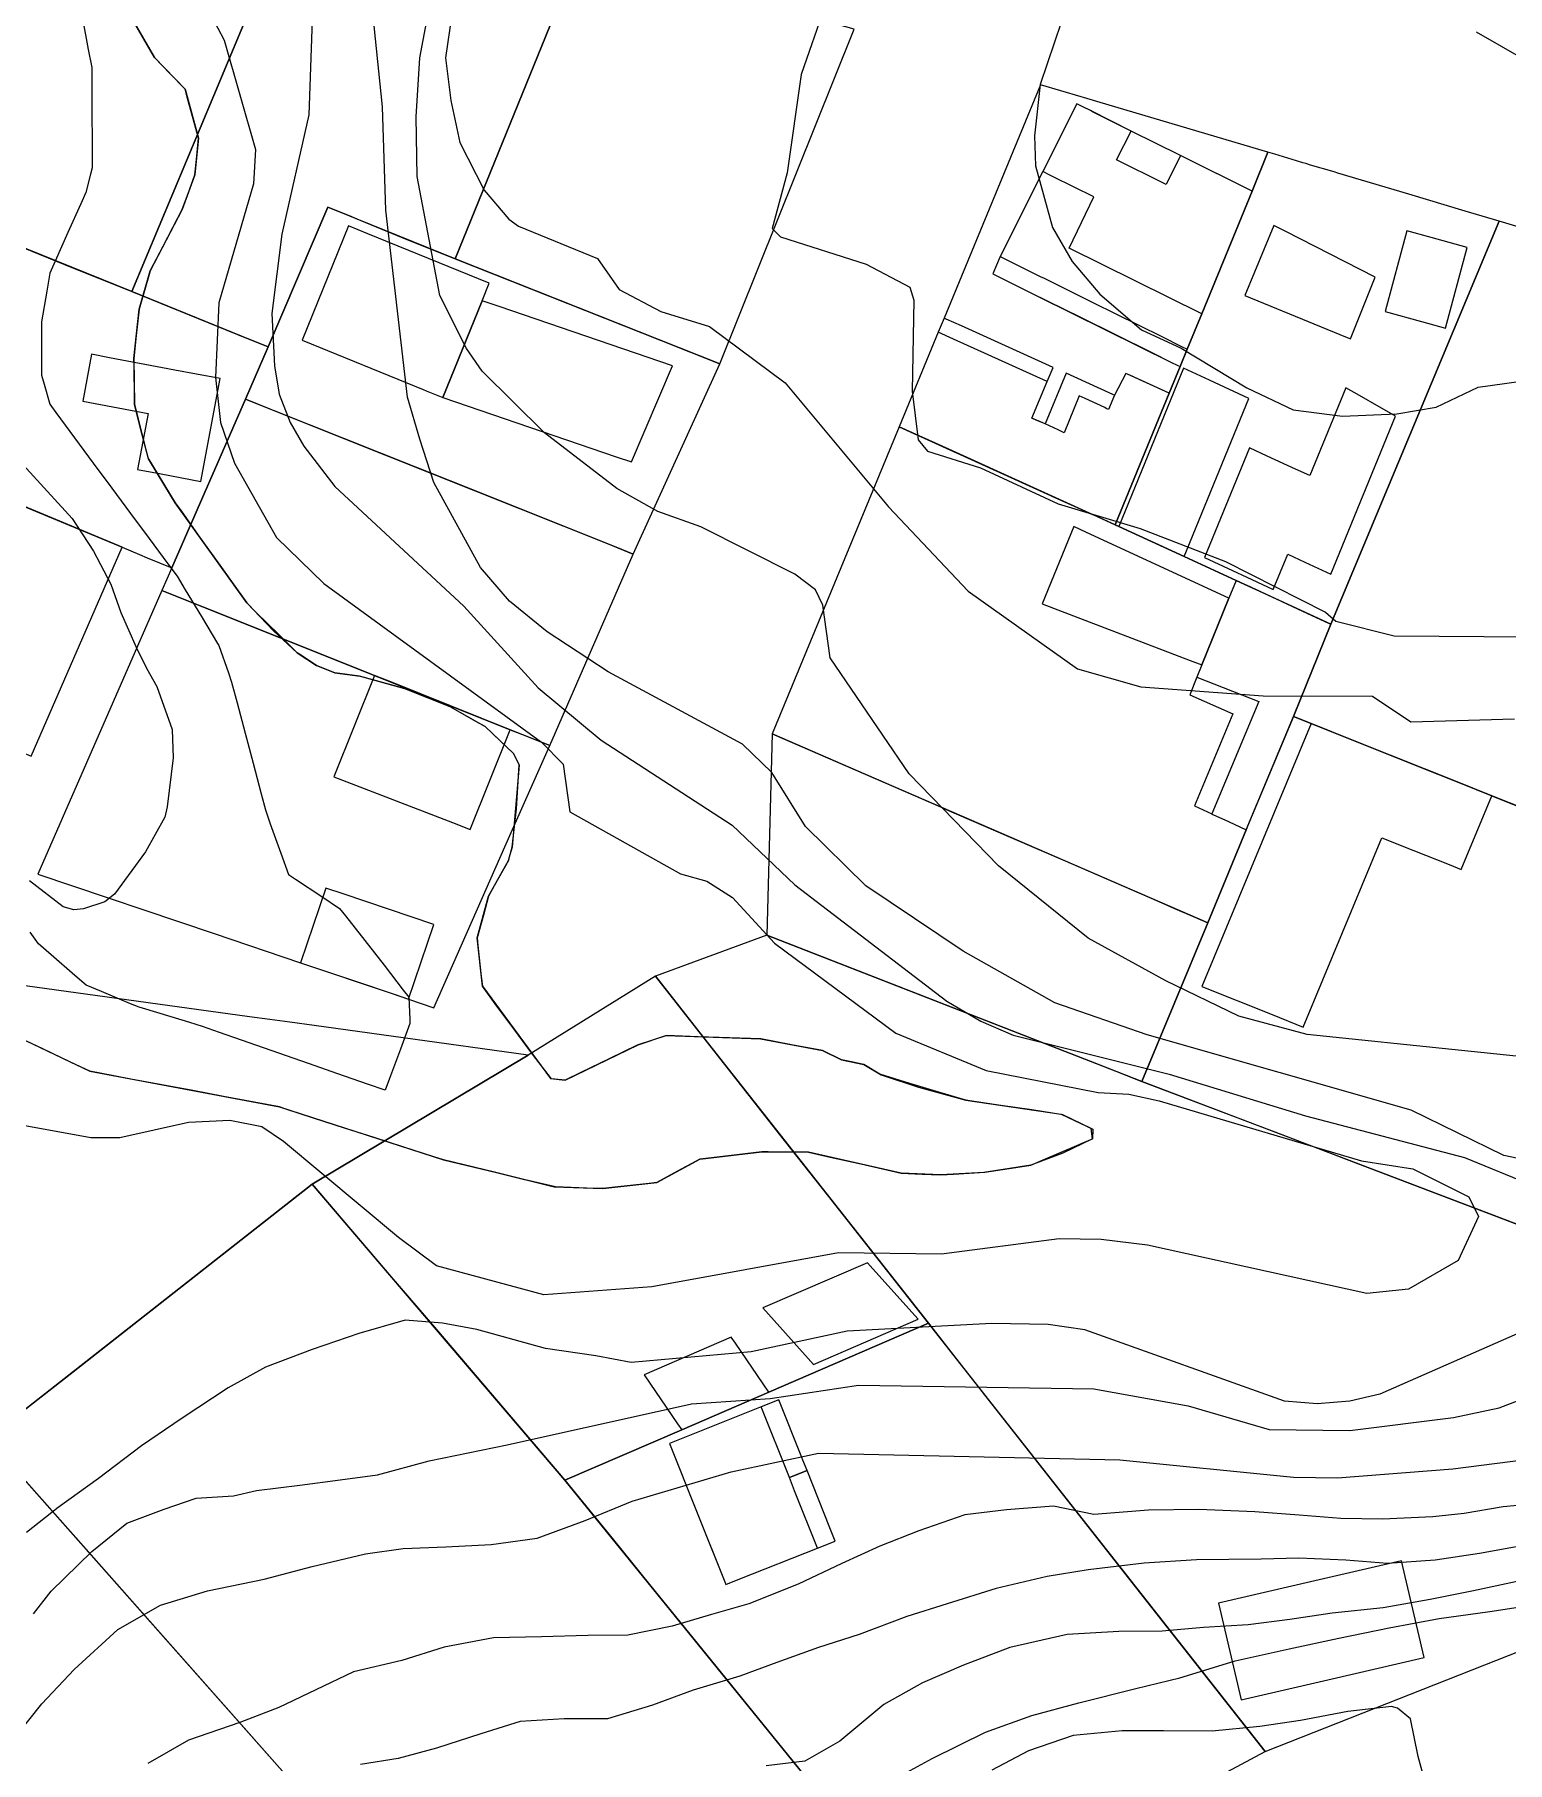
# Model space of a CAD drawing. Header units: metres. Extents: x 78 to 178, y -74 to 157.
# Drawn here: x 148.684 to 149.722, y 68.006 to 69.223 of the extents above; entities that cross this region are included whole.
import ezdxf

# ---------------------------------------------------------------- set-up
doc = ezdxf.new("R2010")
doc.units = ezdxf.units.M
doc.layers.add('01_Fina', color=252, linetype='Continuous', lineweight=15)
doc.layers.add('Traza Urbana', color=7, linetype='Continuous')

msp = doc.modelspace()

# ---------------------------------------------------------------- linework, layer by layer
at = {"layer": '01_Fina', "color": 252, "linetype": 'Continuous', "lineweight": 9, "true_color": 0x939598}
for p, q in [((148.94497, 68.76229), (148.97694, 68.74971)), ((148.95567, 68.75814), (148.94497, 68.76229)), ((148.97614, 68.74998), (148.95567, 68.75814)), ((148.99541, 68.73914), (148.97614, 68.74998)), ((148.97694, 68.74971), (149.00196, 68.73539)), ((149.00196, 68.73539), (148.99541, 68.73914)), ((149.00196, 68.73539), (149.0219, 68.7164)), ((149.0124, 68.72536), (149.00196, 68.73539)), ((149.0219, 68.7164), (149.0124, 68.72536)), ((149.0219, 68.7164), (149.02591, 68.70837)), ((149.02591, 68.7085), (149.0219, 68.7164)), ((149.02591, 68.70837), (149.0239, 68.68629)), ((149.02404, 68.67746), (149.02591, 68.7085)), ((149.0239, 68.68629), (149.02203, 68.66435)), ((149.02083, 68.65057), (149.02404, 68.67746)), ((149.02203, 68.66435), (149.02083, 68.65057)), ((149.01829, 68.64107), (149.02083, 68.65057)), ((149.01869, 68.64268), (149.01829, 68.64107)), ((149.02083, 68.65057), (149.01869, 68.64268)), ((149.00424, 68.61605), (149.01829, 68.64107)), ((149.01829, 68.64107), (149.00825, 68.62328)), ((149.00825, 68.62328), (149.00424, 68.61605)), ((148.65772, 68.52387), (148.72341, 68.49257)), ((148.69023, 68.50835), (148.6703, 68.51785)), ((148.71017, 68.49885), (148.69023, 68.50835)), ((149.05829, 68.48628), (149.1098, 68.5113)), ((149.10913, 68.51089), (149.08919, 68.50126)), ((149.13, 68.51772), (149.10913, 68.51089)), ((149.1098, 68.5113), (149.1292, 68.51772)), ((149.1292, 68.51772), (149.19596, 68.51531)), ((149.15208, 68.51692), (149.13, 68.51772)), ((149.17415, 68.51611), (149.15208, 68.51692)), ((149.19623, 68.51531), (149.17415, 68.51611)), ((149.19596, 68.51531), (149.23971, 68.50715)), ((149.2179, 68.51116), (149.19623, 68.51531)), ((149.23957, 68.50715), (149.2179, 68.51116)), ((148.72341, 68.49257), (148.71017, 68.49885)), ((149.08919, 68.50126), (149.06939, 68.49163)), ((149.25295, 68.50073), (149.23957, 68.50715)), ((149.23971, 68.50715), (149.25295, 68.50073)), ((149.25295, 68.50073), (149.26887, 68.49725)), ((149.26004, 68.49912), (149.25295, 68.50073)), ((149.26887, 68.49725), (149.26004, 68.49912)), ((149.26887, 68.49725), (149.28092, 68.49016)), ((149.28011, 68.49056), (149.26887, 68.49725)), ((148.73064, 68.49123), (148.72341, 68.49257)), ((148.72341, 68.49257), (148.85693, 68.46741)), ((148.75231, 68.48708), (148.73064, 68.49123)), ((148.77412, 68.48307), (148.75231, 68.48708)), ((149.06939, 68.49163), (149.05829, 68.48628)), ((149.30112, 68.484), (149.28011, 68.49056)), ((149.28092, 68.49016), (149.30727, 68.48146)), ((149.32226, 68.47771), (149.30112, 68.484)), ((148.79579, 68.47892), (148.77412, 68.48307)), ((148.81747, 68.4749), (148.79579, 68.47892)), ((148.83914, 68.47076), (148.81747, 68.4749)), ((149.30727, 68.48146), (149.34059, 68.4721)), ((149.34059, 68.4721), (149.32226, 68.47771)), ((149.34059, 68.4721), (149.40775, 68.46246)), ((149.34353, 68.47169), (149.34059, 68.4721)), ((149.36534, 68.46848), (149.34353, 68.47169)), ((148.85693, 68.46741), (148.83914, 68.47076)), ((148.86068, 68.46621), (148.85693, 68.46741)), ((148.85693, 68.46741), (148.97253, 68.43009)), ((148.88169, 68.45939), (148.86068, 68.46621)), ((149.38728, 68.46541), (149.36534, 68.46848)), ((149.40895, 68.46193), (149.38728, 68.46541)), ((149.40775, 68.46246), (149.43009, 68.45176)), ((149.42889, 68.45229), (149.40895, 68.46193)), ((148.90269, 68.45256), (148.88169, 68.45939)), ((148.9237, 68.44587), (148.90269, 68.45256)), ((149.42996, 68.44494), (149.42889, 68.45229)), ((149.43009, 68.45176), (149.42996, 68.44494)), ((148.9447, 68.43905), (148.9237, 68.44587)), ((148.96571, 68.43223), (148.9447, 68.43905)), ((149.15315, 68.43062), (149.1969, 68.4357)), ((149.1969, 68.4357), (149.17923, 68.4337)), ((149.20131, 68.4357), (149.1969, 68.4357)), ((149.1969, 68.4357), (149.22981, 68.43557)), ((149.22339, 68.43557), (149.20131, 68.4357)), ((149.22981, 68.43557), (149.22339, 68.43557)), ((149.2951, 68.42085), (149.22981, 68.43557)), ((149.22981, 68.43557), (149.24506, 68.43209)), ((149.39691, 68.43089), (149.41725, 68.43958)), ((149.42996, 68.44494), (149.40909, 68.43477)), ((149.41725, 68.43958), (149.4242, 68.44253)), ((149.4242, 68.44253), (149.42996, 68.44494)), ((148.97253, 68.43009), (148.96571, 68.43223)), ((148.98711, 68.42661), (148.97253, 68.43009)), ((148.97253, 68.43009), (149.00999, 68.42126)), ((149.00852, 68.42139), (148.98711, 68.42661)), ((149.12278, 68.41416), (149.15315, 68.43062)), ((149.15315, 68.43062), (149.13749, 68.42219)), ((149.15743, 68.43116), (149.15315, 68.43062)), ((149.17923, 68.4337), (149.15743, 68.43116)), ((149.24506, 68.43209), (149.2666, 68.42728)), ((149.2666, 68.42728), (149.28814, 68.42246)), ((149.38648, 68.42647), (149.3533, 68.42126)), ((149.3541, 68.42139), (149.37591, 68.42487)), ((149.37591, 68.42487), (149.38648, 68.42647)), ((149.40909, 68.43477), (149.38648, 68.42647)), ((149.38648, 68.42647), (149.39691, 68.43089)), ((149.03006, 68.41617), (149.00852, 68.42139)), ((149.00999, 68.42126), (149.05053, 68.41122)), ((149.05147, 68.41122), (149.03006, 68.41617)), ((149.05053, 68.41122), (149.08478, 68.40988)), ((149.07354, 68.41028), (149.05147, 68.41122)), ((149.08478, 68.40988), (149.12278, 68.41416)), ((149.09548, 68.41109), (149.08478, 68.40988)), ((149.11742, 68.4135), (149.09548, 68.41109)), ((149.12278, 68.41416), (149.11742, 68.4135)), ((149.13749, 68.42219), (149.12278, 68.41416)), ((149.28814, 68.42246), (149.2951, 68.42085)), ((149.32306, 68.41965), (149.2951, 68.42085)), ((149.2951, 68.42085), (149.30995, 68.42018)), ((149.30995, 68.42018), (149.32306, 68.41965)), ((149.3533, 68.42126), (149.32306, 68.41965)), ((149.32306, 68.41965), (149.33202, 68.42018)), ((149.33202, 68.42018), (149.3541, 68.42139)), ((149.08478, 68.40988), (149.07354, 68.41028))]:
    msp.add_line(p, q, dxfattribs=at)
for points in [[(149.79868, 68.49604), (149.58127, 68.51852), (149.53311, 68.53136), (149.4816, 68.55625), (149.42688, 68.58635), (149.36373, 68.63733), (149.30072, 68.70208), (149.24493, 68.78396), (149.23998, 68.82102), (149.23476, 68.83186), (149.22004, 68.84283), (149.15381, 68.87628), (149.12358, 68.88698), (149.09468, 68.9033), (149.04384, 68.9425), (148.99982, 68.98598), (148.98872, 69.0019), (148.96999, 69.0391), (148.95393, 69.12312), (148.95326, 69.16499), (148.95594, 69.20674), (148.97159, 69.29036)], [(148.78669, 69.27845), (148.818, 69.21905), (148.84008, 69.14198), (148.83861, 69.11777), (148.81412, 69.03401), (148.81198, 68.98143), (148.81546, 68.94973), (148.82523, 68.92096), (148.85479, 68.86878), (148.88824, 68.83627), (149.04156, 68.72442), (149.05695, 68.7089), (149.0615, 68.67546), (149.1395, 68.63171), (149.1581, 68.62662), (149.17616, 68.61498), (149.20573, 68.58274), (149.29122, 68.51932), (149.35503, 68.4931), (149.43384, 68.47758), (149.45551, 68.47638), (149.47692, 68.47183), (149.6194, 68.42942), (149.65566, 68.4238), (149.69513, 68.40413), (149.70195, 68.39022), (149.68764, 68.35931), (149.65272, 68.33911), (149.62315, 68.33603), (149.46862, 68.37015), (149.43611, 68.37403), (149.40641, 68.37456), (149.32346, 68.36359), (149.25095, 68.36466), (149.1193, 68.34071), (149.0433, 68.33496), (148.96771, 68.35556), (148.94082, 68.37537), (148.85988, 68.44306), (148.84449, 68.45336), (148.82188, 68.45791), (148.79285, 68.45658), (148.74455, 68.4456), (148.72395, 68.4456), (148.61411, 68.46567)], [(148.75459, 69.23162), (148.76569, 69.21249), (148.7689, 69.20687), (148.77974, 69.19563), (148.79044, 69.18453), (148.79994, 69.15001), (148.7974, 69.12419), (148.78843, 69.0997), (148.76582, 69.05662), (148.77492, 69.07388), (148.78509, 69.09342), (148.78843, 69.0997), (148.79352, 69.11375), (148.7974, 69.12419), (148.79847, 69.13503), (148.79994, 69.15001), (148.79807, 69.15683), (148.79218, 69.17811), (148.79044, 69.18453), (148.7689, 69.20687), (148.73599, 69.26386)], [(148.88088, 69.26052), (148.87754, 69.1666), (148.85867, 69.08231), (148.85158, 69.02639), (148.85346, 68.9896), (148.85667, 68.96966), (148.86443, 68.94973), (148.87406, 68.933), (148.896, 68.90464), (148.98684, 68.82035), (149.03916, 68.76282), (149.08357, 68.7259), (149.17589, 68.66596), (149.22017, 68.62395), (149.32734, 68.54207), (149.35116, 68.52789), (149.37403, 68.51812), (149.48387, 68.49056), (149.58007, 68.46112), (149.69219, 68.43182), (149.74035, 68.41216)], [(149.7647, 68.42393), (149.71988, 68.43316), (149.65459, 68.46527), (149.46836, 68.51825), (149.40333, 68.54073), (149.33871, 68.57725), (149.27021, 68.62314), (149.22767, 68.66515), (149.20385, 68.70315), (149.18325, 68.72309), (149.08853, 68.77393), (149.04558, 68.80229), (149.01895, 68.82383), (148.99862, 68.84764), (148.96584, 68.90745), (148.95581, 68.93795), (148.94724, 68.96752), (148.93199, 69.0993), (148.92945, 69.17208), (148.92048, 69.26146)], [(149.41778, 69.26092), (149.39303, 69.18787), (149.38902, 69.15175), (149.38982, 69.13061), (149.40173, 69.08699), (149.41551, 69.06305), (149.43504, 69.04003), (149.46434, 69.01502), (149.4923, 69.00217), (149.53859, 68.97421), (149.57137, 68.95869), (149.60616, 68.95427), (149.64442, 68.95575), (149.67212, 68.96056), (149.70182, 68.97461), (149.73032, 68.97862)], [(149.24118, 69.24286), (149.22459, 69.19496), (149.21482, 69.12566), (149.20425, 69.08646), (149.21001, 69.08044), (149.27048, 69.06117), (149.30125, 69.04498), (149.30406, 69.03589), (149.30286, 68.97167), (149.30714, 68.93742), (149.31356, 68.92952), (149.35102, 68.91775), (149.40574, 68.89233), (149.46354, 68.87494), (149.52361, 68.85166), (149.59412, 68.81607), (149.60148, 68.80965), (149.64255, 68.79935), (149.73754, 68.79868)], [(148.71819, 69.2343), (148.72221, 69.21249), (148.72462, 69.19978), (148.72462, 69.19068), (148.72475, 69.16861), (148.72488, 69.14653), (148.72488, 69.12914), (148.72381, 69.12459), (148.7206, 69.11175), (148.71699, 69.10372), (148.70789, 69.08352), (148.69879, 69.06345), (148.69505, 69.05502), (148.69291, 69.04231), (148.6893, 69.02063), (148.68916, 68.99856), (148.68916, 68.98317), (148.69103, 68.97675), (148.69505, 68.96257), (148.69946, 68.95668), (148.71258, 68.93889), (148.72569, 68.92109), (148.7388, 68.90343), (148.75191, 68.88564), (148.76515, 68.86798), (148.77827, 68.85019), (148.78482, 68.84136), (148.79057, 68.83186), (148.80195, 68.81299), (148.81332, 68.79399), (148.81412, 68.79266), (148.82095, 68.77339), (148.82322, 68.76683), (148.8271, 68.75212), (148.83272, 68.73085), (148.83834, 68.70957), (148.84409, 68.68817), (148.84703, 68.67679), (148.85051, 68.66703), (148.85787, 68.64629), (148.86322, 68.63131), (148.86831, 68.62796), (148.88677, 68.61565), (148.89935, 68.60736), (148.90349, 68.60201), (148.91701, 68.58461), (148.93065, 68.56722), (148.94417, 68.54983), (148.94818, 68.54474), (148.94871, 68.52909), (148.94885, 68.52615), (148.94216, 68.50822), (148.93453, 68.48748), (148.93146, 68.47919), (148.91901, 68.4836), (148.89814, 68.49083), (148.8774, 68.49805), (148.8564, 68.50541), (148.83566, 68.51263), (148.81479, 68.51986), (148.80262, 68.52414), (148.79379, 68.52682), (148.77278, 68.53324), (148.75806, 68.53765), (148.75191, 68.54019), (148.73144, 68.54876), (148.72074, 68.55331), (148.71284, 68.56013), (148.69612, 68.57458), (148.68715, 68.58234), (148.68127, 68.59063)], [(148.97842, 69.23711), (148.97387, 69.20674), (148.97775, 69.1765), (148.98417, 69.14693), (149.00116, 69.11335), (149.01855, 69.09302), (149.02551, 69.08793), (149.08103, 69.06532), (149.09642, 69.04351), (149.12572, 69.02799), (149.15997, 69.01729), (149.21322, 68.97755), (149.28627, 68.89032), (149.34232, 68.83079), (149.41925, 68.7762), (149.46394, 68.76349), (149.55023, 68.75707), (149.62716, 68.75693), (149.65432, 68.73874), (149.72724, 68.74101)], [(149.7358, 69.20446), (149.70048, 69.22466)], [(149.72925, 68.30767), (149.63252, 68.26499), (149.61138, 68.26004), (149.58823, 68.25817), (149.56535, 68.26004), (149.42447, 68.31048), (149.39878, 68.31409), (149.35905, 68.31489), (149.25697, 68.30941), (149.1894, 68.29482), (149.10471, 68.28747), (149.07996, 68.29215), (149.04437, 68.29723), (148.99608, 68.31061), (148.97186, 68.31503), (148.9455, 68.3173), (148.91286, 68.3078), (148.88008, 68.29656), (148.84717, 68.28399), (148.82068, 68.2694), (148.78843, 68.24826), (148.75967, 68.22873), (148.7293, 68.20559), (148.70107, 68.18512), (148.67873, 68.16759)], [(148.68368, 68.11019), (148.69612, 68.12625), (148.72475, 68.15421), (148.74937, 68.17414), (148.77572, 68.18391), (148.7982, 68.19167), (148.82456, 68.19341), (148.84075, 68.19729), (148.87125, 68.2009), (148.89961, 68.20465), (148.92597, 68.20826), (148.96249, 68.21803), (149.01735, 68.2294), (149.14726, 68.25817), (149.20278, 68.26191), (149.26513, 68.27141), (149.43076, 68.26887), (149.49739, 68.25683), (149.55438, 68.24024), (149.61138, 68.23943), (149.68429, 68.24867), (149.7164, 68.25549), (149.74155, 68.26512)], [(148.6711, 68.02376), (148.68956, 68.04678), (148.71231, 68.07113), (148.74308, 68.09922), (148.77318, 68.11635), (148.80623, 68.12638), (148.84623, 68.13468), (148.87995, 68.14351), (148.91754, 68.15247), (148.94417, 68.15622), (148.97427, 68.15755), (149.00624, 68.15903), (149.03862, 68.16358), (149.07234, 68.17615), (149.10552, 68.18966), (149.17535, 68.2104), (149.23676, 68.22351), (149.44909, 68.2187), (149.57151, 68.20652), (149.60255, 68.20599), (149.68376, 68.21241), (149.74436, 68.22017)], [(149.75453, 68.189), (149.71935, 68.18565), (149.69178, 68.18097), (149.66971, 68.17856), (149.63425, 68.17709), (149.60495, 68.17736), (149.57552, 68.17976), (149.54421, 68.18217), (149.50475, 68.18378), (149.46929, 68.18324), (149.43089, 68.18017), (149.40253, 68.18619), (149.36922, 68.18351), (149.33992, 68.18003), (149.30754, 68.16879), (149.28011, 68.15796), (149.25335, 68.14565), (149.22245, 68.1312), (149.18766, 68.11742), (149.16131, 68.10979), (149.13361, 68.10163), (149.10244, 68.09534), (149.07421, 68.09507), (149.04156, 68.09414), (149.00772, 68.09334), (148.97306, 68.08678), (148.9431, 68.07741), (148.90911, 68.06952), (148.88262, 68.05668), (148.85653, 68.04423), (148.82911, 68.0338), (148.79285, 68.02136), (148.76408, 68.0049)], [(149.74035, 68.15956), (149.70276, 68.15287), (149.67131, 68.14819), (149.63787, 68.14565), (149.60857, 68.14806), (149.57525, 68.14953), (149.5489, 68.14872), (149.50327, 68.14832), (149.46635, 68.14605), (149.42688, 68.14123), (149.39798, 68.13655), (149.36213, 68.12812), (149.32747, 68.11742), (149.29911, 68.10832), (149.2654, 68.09574), (149.23676, 68.08665), (149.20746, 68.07594), (149.18138, 68.06644), (149.1486, 68.05641), (149.11983, 68.04597), (149.08812, 68.03621), (149.05762, 68.03634), (149.02658, 68.03447), (148.99889, 68.02564), (148.96771, 68.0156), (148.94069, 68.00838), (148.91406, 68.00423)], [(149.7346, 68.13414), (149.69834, 68.12638), (149.66784, 68.12036), (149.63479, 68.11447), (149.59893, 68.11086), (149.5691, 68.10618), (149.53953, 68.10243), (149.50822, 68.10056), (149.47892, 68.09815), (149.44855, 68.09788), (149.41203, 68.09574), (149.37176, 68.08651), (149.33898, 68.0742), (149.31022, 68.06163), (149.28279, 68.04638), (149.25175, 68.02055), (149.22713, 68.00651), (149.19984, 68.00316)], [(149.28841, 67.99273), (149.3169, 68.00825), (149.3545, 68.02684), (149.38728, 68.03875), (149.42032, 68.04745), (149.46046, 68.05775), (149.4915, 68.06524), (149.53043, 68.07715), (149.56856, 68.08558), (149.60348, 68.09307), (149.63907, 68.10043), (149.67426, 68.10698), (149.70985, 68.11193), (149.73915, 68.11635)], [(149.67198, 67.96409), (149.65941, 68.00972), (149.65406, 68.03621), (149.64496, 68.0437), (149.64054, 68.04504), (149.60977, 68.04156), (149.57646, 68.035), (149.54783, 68.03099), (149.51425, 68.02764), (149.47999, 68.02778), (149.45083, 68.02778), (149.41631, 68.02443), (149.38474, 68.01373), (149.35891, 68.00008)]]:
    msp.add_lwpolyline(points, dxfattribs=at)
for points in [[(148.75485, 68.96257), (148.75472, 68.96698), (148.75445, 68.98906), (148.75432, 68.99481), (148.75806, 69.0296), (148.76582, 69.05662), (148.76515, 69.05408), (148.759, 69.03281), (148.75806, 69.0296), (148.75606, 69.011), (148.75432, 68.99481), (148.75485, 68.96257), (148.76422, 68.92484), (148.78348, 68.89313), (148.77613, 68.90517), (148.76462, 68.92404), (148.75913, 68.94544)], [(148.93467, 68.7651), (148.91339, 68.77098), (148.896, 68.77339), (148.89185, 68.775), (148.88302, 68.77847), (148.87245, 68.78543), (148.86951, 68.78744), (148.8564, 68.80042), (148.84061, 68.81594), (148.83392, 68.82263), (148.78348, 68.89313), (148.78803, 68.88671), (148.80088, 68.86878), (148.81372, 68.85086), (148.82656, 68.83279), (148.83392, 68.82263), (148.85279, 68.80296), (148.86951, 68.78744), (148.88302, 68.77847), (148.896, 68.77339), (148.91393, 68.77085), (148.94497, 68.76229)], [(149.00063, 68.60267), (148.99621, 68.58649), (149.00424, 68.61605)], [(148.99915, 68.55933), (148.99996, 68.5525), (148.99621, 68.58649), (148.99675, 68.58127)], [(149.04866, 68.48735), (149.03528, 68.50474), (149.02217, 68.52253), (149.00905, 68.54019), (148.99996, 68.5525), (149.04799, 68.48748), (149.05829, 68.48628)]]:
    msp.add_lwpolyline(points, close=True, dxfattribs=at)
at = {"layer": '01_Fina', "color": 252, "lineweight": 9, "true_color": 0x939598}
msp.add_lwpolyline([(148.67123, 68.92551), (148.71084, 68.88216), (148.72595, 68.85902), (148.73813, 68.83574), (148.74522, 68.8158), (148.75606, 68.79132), (148.76328, 68.7766), (148.77064, 68.76362), (148.78134, 68.73339), (148.78201, 68.71345), (148.77786, 68.67893), (148.77626, 68.67158), (148.76248, 68.64723), (148.7408, 68.61739), (148.73385, 68.61204), (148.71873, 68.60709), (148.71204, 68.60642), (148.70455, 68.60843), (148.68087, 68.62676)], dxfattribs=at)
at = {"layer": 'Traza Urbana', "color": 7, "linetype": 'Continuous', "invisible_edges": 5}
for points in [[(148.7202, 69.37611), (148.7202, 69.37611), (148.601, 69.10331), (148.76311, 69.36479)], [(148.76311, 69.36479), (148.601, 69.10331), (148.70547, 69.0611), (148.8754, 69.33517)], [(148.8754, 69.33517), (148.70547, 69.0611), (148.75298, 69.0419)], [(148.8754, 69.33517), (148.8754, 69.33517), (148.75298, 69.0419), (148.92603, 69.321)], [(148.92603, 69.321), (148.75298, 69.0419), (148.83372, 69.00918), (149.01212, 69.29692)], [(149.01212, 69.29692), (148.89092, 69.10144), (148.90623, 69.09521), (149.02846, 69.29235)], [(149.02846, 69.29235), (148.90623, 69.09521), (148.94384, 69.07991), (149.06859, 69.28112)], [(149.06859, 69.28112), (148.94384, 69.07991), (148.98069, 69.06491)], [(149.06859, 69.28112), (149.06859, 69.28112), (148.98069, 69.06491), (149.10791, 69.2701)], [(149.10791, 69.2701), (148.98069, 69.06491), (149.12583, 69.00744), (149.26192, 69.22693)], [(149.26192, 69.22693), (149.12583, 69.00744), (149.1672, 68.99106)], [(149.42368, 69.17871), (149.32119, 69.0134), (149.29363, 68.94664), (149.43536, 69.17523)], [(149.42199, 69.17921), (149.32533, 69.0233), (149.32119, 69.0134), (149.42368, 69.17871)], [(149.3933, 69.18773), (149.3933, 69.18773), (149.32533, 69.0233), (149.42199, 69.17921)], [(149.43536, 69.17523), (149.29363, 68.94664), (149.40293, 68.89712), (149.55358, 69.1401)], [(149.42321, 69.17211), (149.39491, 69.12646), (149.3648, 69.06665), (149.42854, 69.16945)], [(149.42854, 69.16945), (149.3648, 69.06665), (149.39359, 69.05241), (149.45725, 69.15509)], [(149.41899, 69.17422), (149.41899, 69.17422), (149.39491, 69.12646), (149.42321, 69.17211)], [(149.45725, 69.15509), (149.39359, 69.05241), (149.39535, 69.05153), (149.44695, 69.13475)], [(149.44695, 69.13475), (149.39535, 69.05153), (149.42839, 69.03518), (149.47997, 69.11837)], [(149.55358, 69.1401), (149.40293, 68.89712), (149.40737, 68.89511), (149.54234, 69.11281)], [(149.4938, 69.13695), (149.43016, 69.03431), (149.47876, 69.01025), (149.54234, 69.11281)], [(149.58363, 69.13114), (149.48401, 68.97046), (149.44601, 68.87761), (149.60015, 69.12621)], [(149.49204, 69.13783), (149.49204, 69.13783), (149.48174, 69.11749), (149.4938, 69.13695)], [(149.58034, 69.13212), (149.49164, 68.98905), (149.48401, 68.97046), (149.58363, 69.13114)], [(149.57819, 69.13276), (149.49672, 69.00136), (149.49164, 68.98905), (149.58034, 69.13212)], [(149.57375, 69.13409), (149.50689, 69.02625), (149.49672, 69.00136), (149.57819, 69.13276)], [(149.55838, 69.13867), (149.54234, 69.11281), (149.50689, 69.02625), (149.57375, 69.13409)], [(149.55358, 69.1401), (149.55358, 69.1401), (149.54234, 69.11281), (149.55838, 69.13867)], [(149.40025, 69.12382), (149.3648, 69.06665), (149.35972, 69.05434), (149.40219, 69.12285)], [(149.40219, 69.12285), (149.35972, 69.05434), (149.38841, 69.04014), (149.4309, 69.10866)], [(149.39491, 69.12646), (149.39491, 69.12646), (149.3648, 69.06665), (149.40025, 69.12382)], [(149.47997, 69.11837), (149.42839, 69.03518), (149.43016, 69.03431), (149.48174, 69.11749)], [(149.60015, 69.12621), (149.44601, 68.87761), (149.44842, 68.87654), (149.60274, 69.12544)], [(149.60274, 69.12544), (149.44842, 68.87654), (149.49458, 68.85526), (149.65283, 69.1105)], [(149.4309, 69.10866), (149.38841, 69.04014), (149.39214, 69.0383), (149.41337, 69.07254)], [(149.54234, 69.11281), (149.40737, 68.89511), (149.42159, 68.88867), (149.50689, 69.02625)], [(149.54234, 69.11281), (149.47876, 69.01025), (149.49269, 69.00335), (149.50689, 69.02625)], [(149.65283, 69.1105), (149.49458, 68.85526), (149.5311, 68.83841), (149.69247, 69.09868)], [(148.62345, 69.09424), (148.5341, 68.95012), (148.66282, 68.89649), (148.75298, 69.0419)], [(148.90623, 69.09521), (148.84904, 69.00297), (148.83299, 68.96618), (148.91163, 69.09301)], [(148.91163, 69.09301), (148.83299, 68.96618), (148.90231, 68.93849), (148.98069, 69.06491)], [(148.89092, 69.10144), (148.83372, 69.00918), (148.84904, 69.00297)], [(148.89092, 69.10144), (148.89092, 69.10144), (148.84904, 69.00297), (148.90623, 69.09521)], [(149.69247, 69.09868), (149.5311, 68.83841), (149.55314, 68.82821), (149.7164, 69.09154)], [(148.90564, 69.08819), (148.90564, 69.08819), (148.87286, 69.00765), (148.91934, 69.08262)], [(148.91934, 69.08262), (148.87286, 69.00765), (148.95829, 68.97295), (149.00477, 69.04792)], [(149.55773, 69.08859), (149.55773, 69.08859), (149.53739, 69.03909), (149.56559, 69.08457)], [(149.56559, 69.08457), (149.53739, 69.03909), (149.60413, 69.01168), (149.62917, 69.05207)], [(149.7164, 69.09154), (149.55314, 68.82821), (149.59787, 68.8075)], [(149.7164, 69.09154), (149.7164, 69.09154), (149.59787, 68.8075), (149.765, 69.07708)], [(149.65152, 69.08471), (149.65152, 69.08471), (149.63613, 69.02785), (149.6685, 69.08007)], [(149.41337, 69.07254), (149.39214, 69.0383), (149.48566, 68.99201), (149.50689, 69.02625)], [(149.765, 69.07708), (149.59787, 68.8075), (149.57151, 68.74248), (149.77679, 69.07357)], [(149.77679, 69.07357), (149.57151, 68.74248), (149.58395, 68.73753), (149.78988, 69.06968)], [(149.78988, 69.06968), (149.58395, 68.73753), (149.65722, 68.70828), (149.86705, 69.04672)], [(149.6685, 69.08007), (149.63613, 69.02785), (149.66169, 69.02086), (149.69406, 69.07307)], [(149.69406, 69.07307), (149.66169, 69.02086), (149.67867, 69.01621)], [(148.98069, 69.06491), (148.90231, 68.93849), (149.08849, 68.86412), (149.1672, 68.99106)], [(149.00477, 69.04792), (148.95829, 68.97295), (148.96039, 68.97209), (148.99969, 69.03548)], [(149.62917, 69.05207), (149.60413, 69.01168), (149.61165, 69.00859)], [(149.86705, 69.04672), (149.65722, 68.70828), (149.68918, 68.69553), (149.83641, 68.933)], [(148.75298, 69.0419), (148.66282, 68.89649), (148.74602, 68.86182), (148.83665, 69.00799)], [(148.99969, 69.03548), (148.96039, 68.97209), (148.972, 68.96738)], [(148.99969, 69.03548), (148.99969, 69.03548), (148.972, 68.96738), (149.01168, 69.03138)], [(149.01168, 69.03138), (148.972, 68.96738), (149.0942, 68.92558), (149.13388, 68.98959)], [(149.50689, 69.02625), (149.42159, 68.88867), (149.4257, 68.88681), (149.49672, 69.00136)], [(149.50689, 69.02625), (149.48566, 68.99201), (149.48969, 68.99002), (149.49672, 69.00136)], [(149.50689, 69.02625), (149.49269, 69.00335), (149.49672, 69.00136)], [(148.83665, 69.00799), (148.74602, 68.86182), (148.75835, 68.85669), (148.84904, 69.00297)], [(149.32119, 69.0134), (149.32119, 69.0134), (149.29363, 68.94664), (149.33199, 69.00851)], [(149.33199, 69.00851), (149.29363, 68.94664), (149.35962, 68.91674), (149.39798, 68.97862)], [(148.72448, 68.99775), (148.72448, 68.99775), (148.71833, 68.96484), (148.73724, 68.99534)], [(148.73724, 68.99534), (148.71833, 68.96484), (148.76435, 68.95614), (148.78327, 68.98665)], [(148.84904, 69.00297), (148.75835, 68.85669), (148.76372, 68.85446), (148.83299, 68.96618)], [(149.49672, 69.00136), (149.4257, 68.88681), (149.42769, 68.88591), (149.49164, 68.98905)], [(149.49672, 69.00136), (149.48969, 68.99002), (149.49164, 68.98905)], [(148.78327, 68.98665), (148.76435, 68.95614), (148.75686, 68.91667), (148.79847, 68.98378)], [(148.79847, 68.98378), (148.75686, 68.91667), (148.77359, 68.91352), (148.81519, 68.98063)], [(149.1672, 68.99106), (149.08849, 68.86412), (149.10632, 68.857)], [(149.13388, 68.98959), (149.0942, 68.92558), (149.10498, 68.92189)], [(149.45614, 68.98305), (149.40288, 68.89715), (149.43073, 68.88453), (149.48401, 68.97046)], [(149.49164, 68.98905), (149.42769, 68.88591), (149.43073, 68.88453), (149.48401, 68.97046)], [(149.45458, 68.98375), (149.44534, 68.96885), (149.4412, 68.95895), (149.45614, 68.98305)], [(149.45351, 68.98424), (149.45351, 68.98424), (149.44534, 68.96885), (149.45458, 68.98375)], [(149.49404, 68.98798), (149.49404, 68.98798), (149.44842, 68.87654), (149.5123, 68.97957)], [(148.81519, 68.98063), (148.77359, 68.91352), (148.80155, 68.90824)], [(149.39798, 68.97862), (149.35962, 68.91674), (149.36383, 68.91484), (149.38728, 68.95266)], [(149.5123, 68.97957), (149.44842, 68.87654), (149.47632, 68.86368), (149.5402, 68.96671)], [(149.60843, 68.97407), (149.60843, 68.97407), (149.58301, 68.91226), (149.61798, 68.96866)], [(148.83299, 68.96618), (148.76372, 68.85446), (148.78108, 68.84724)], [(148.85049, 68.95919), (148.78108, 68.84724), (148.77412, 68.83132), (148.85282, 68.95825)], [(148.83299, 68.96618), (148.83299, 68.96618), (148.78108, 68.84724), (148.85049, 68.95919)], [(149.42478, 68.96652), (149.3864, 68.90461), (149.40025, 68.89834), (149.43858, 68.96016)], [(149.43858, 68.96016), (149.40025, 68.89834), (149.40132, 68.89785), (149.43965, 68.95966)], [(149.43965, 68.95966), (149.40132, 68.89785), (149.40288, 68.89715), (149.4412, 68.95895)], [(149.42059, 68.96845), (149.42059, 68.96845), (149.40989, 68.94249), (149.42478, 68.96652)], [(149.48401, 68.97046), (149.43073, 68.88453), (149.44601, 68.87761)], [(149.48401, 68.97046), (149.43073, 68.88453), (149.44601, 68.87761)], [(149.5402, 68.96671), (149.47632, 68.86368), (149.49458, 68.85526)], [(149.61798, 68.96866), (149.53868, 68.84075), (149.5533, 68.83398), (149.63191, 68.96076)], [(149.63191, 68.96076), (149.56749, 68.85687), (149.57152, 68.85501), (149.63574, 68.95859)], [(148.5341, 68.95012), (148.44858, 68.81218), (148.66037, 68.72367), (148.74602, 68.86182)], [(148.85282, 68.95825), (148.77412, 68.83132), (148.92383, 68.77151), (149.00254, 68.89846)], [(149.29363, 68.94664), (149.29363, 68.94664), (149.20425, 68.7303), (149.32857, 68.93081)], [(149.38728, 68.95266), (149.36383, 68.91484), (149.37298, 68.91069), (149.39651, 68.94865)], [(149.39651, 68.94865), (149.37298, 68.91069), (149.3822, 68.90652), (149.4057, 68.94442)], [(149.63574, 68.95859), (149.57152, 68.85501), (149.57952, 68.85131), (149.64335, 68.95427)], [(149.64335, 68.95427), (149.57952, 68.85131), (149.59787, 68.84282)], [(149.4057, 68.94442), (149.3822, 68.90652), (149.3864, 68.90461), (149.40989, 68.94249)], [(149.32857, 68.93081), (149.20425, 68.7303), (149.3228, 68.67888), (149.44601, 68.87761)], [(149.54047, 68.93193), (149.54047, 68.93193), (149.50876, 68.85459), (149.55309, 68.92609)], [(149.55309, 68.92609), (149.50876, 68.85459), (149.52865, 68.84539), (149.57299, 68.91689)], [(149.83641, 68.933), (149.68918, 68.69553), (149.71132, 68.68669), (149.81506, 68.854)], [(149.57299, 68.91689), (149.52865, 68.84539), (149.53868, 68.84075), (149.58301, 68.91226)], [(149.00254, 68.89846), (148.92383, 68.77151), (149.01949, 68.73325), (149.09822, 68.86024)], [(149.44601, 68.87761), (149.3228, 68.67888), (149.32523, 68.67783), (149.44842, 68.87654)], [(149.44842, 68.87654), (149.32523, 68.67783), (149.37199, 68.65755), (149.49458, 68.85526)], [(149.41671, 68.8764), (149.41671, 68.8764), (149.39437, 68.82195), (149.42559, 68.87231)], [(148.74602, 68.86182), (148.66037, 68.72367), (148.68194, 68.71465)], [(149.42559, 68.87231), (149.39437, 68.82195), (149.49875, 68.78198), (149.52602, 68.82596)], [(149.09822, 68.86024), (149.01949, 68.73325), (149.0276, 68.73003), (149.10632, 68.857)], [(149.10632, 68.857), (149.0276, 68.73003), (149.04745, 68.72214)], [(149.49458, 68.85526), (149.37199, 68.65755), (149.40902, 68.64149), (149.5311, 68.83841)], [(149.56749, 68.85687), (149.5533, 68.83398), (149.55733, 68.83212)], [(149.81506, 68.854), (149.71132, 68.68669), (149.7283, 68.67994), (149.79868, 68.79345)], [(149.5311, 68.83841), (149.40902, 68.64149), (149.47673, 68.61212), (149.59787, 68.8075)], [(149.53315, 68.83746), (149.52602, 68.82596), (149.50689, 68.77887), (149.54097, 68.83384)], [(149.5311, 68.83841), (149.5311, 68.83841), (149.52602, 68.82596), (149.53315, 68.83746)], [(148.77412, 68.83132), (148.77412, 68.83132), (148.68675, 68.63143), (148.80343, 68.81961)], [(149.52602, 68.82596), (149.49875, 68.78198), (149.50689, 68.77887)], [(149.54097, 68.83384), (149.50689, 68.77887), (149.50341, 68.77017), (149.54246, 68.83315)], [(149.54246, 68.83315), (149.50341, 68.77017), (149.54703, 68.75305), (149.58459, 68.81364)], [(148.80343, 68.81961), (148.68675, 68.63143), (148.81102, 68.58956), (148.92383, 68.77151)], [(149.58459, 68.81364), (149.54703, 68.75305), (149.51398, 68.67398), (149.59701, 68.8079)], [(149.59787, 68.8075), (149.47673, 68.61212), (149.48773, 68.60735), (149.57151, 68.74248)], [(149.59701, 68.8079), (149.51398, 68.67398), (149.51483, 68.67358), (149.59787, 68.8075)], [(149.59787, 68.8075), (149.51483, 68.67358), (149.52567, 68.66855), (149.57151, 68.74248)], [(148.92383, 68.77151), (148.81102, 68.58956), (148.87179, 68.56909), (148.98269, 68.74797)], [(148.92383, 68.77151), (148.92383, 68.77151), (148.89533, 68.70007), (148.93649, 68.76645)], [(148.93649, 68.76645), (148.89533, 68.70007), (148.97892, 68.66782), (149.01949, 68.73325)], [(148.98269, 68.74797), (148.87179, 68.56909), (148.90976, 68.55627), (149.01949, 68.73325)], [(149.57151, 68.74248), (149.48773, 68.60735), (149.50044, 68.60184), (149.53819, 68.66274)], [(149.57151, 68.74248), (149.52567, 68.66855), (149.53819, 68.66274)], [(149.57151, 68.74248), (149.57151, 68.74248), (149.53946, 68.66577), (149.58395, 68.73753)], [(149.01949, 68.73325), (148.90976, 68.55627), (148.93858, 68.54655), (149.04745, 68.72214)], [(149.01949, 68.73325), (148.97892, 68.66782), (148.99139, 68.66301)], [(149.20425, 68.7303), (149.20425, 68.7303), (149.20051, 68.58849), (149.2706, 68.70153)], [(149.59536, 68.73297), (149.51117, 68.59718), (149.46474, 68.48547), (149.61367, 68.72567)], [(149.58395, 68.73753), (149.58395, 68.73753), (149.50702, 68.55223), (149.61438, 68.72538)], [(149.58444, 68.73733), (149.53819, 68.66274), (149.51117, 68.59718), (149.59536, 68.73297)], [(149.58395, 68.73753), (149.53946, 68.66577), (149.53819, 68.66274), (149.58444, 68.73733)], [(149.04745, 68.72214), (148.93858, 68.54655), (148.94791, 68.5434), (149.01934, 68.65861)], [(149.61367, 68.72567), (149.46474, 68.48547), (149.56329, 68.44793), (149.71132, 68.68669)], [(149.61438, 68.72538), (149.50702, 68.55223), (149.55657, 68.53247), (149.66392, 68.70561)], [(149.66392, 68.70561), (149.63385, 68.65712), (149.65575, 68.64838), (149.68581, 68.69687)], [(149.2706, 68.70153), (149.20051, 68.58849), (149.44635, 68.49264), (149.51117, 68.59718)], [(149.68581, 68.69687), (149.65575, 68.64838), (149.68125, 68.63819), (149.71132, 68.68669)], [(149.71132, 68.68669), (149.56329, 68.44793), (149.61658, 68.42764), (149.76417, 68.66568)], [(149.71132, 68.68669), (149.68125, 68.63819), (149.68978, 68.63478)], [(149.01934, 68.65861), (148.94791, 68.5434), (148.96571, 68.53738)], [(149.53819, 68.66274), (149.50044, 68.60184), (149.51117, 68.59718)], [(149.63385, 68.65712), (149.55657, 68.53247), (149.57847, 68.52373)], [(149.76417, 68.66568), (149.61658, 68.42764), (149.94298, 68.30332), (150.0866, 68.53497)], [(148.88971, 68.62167), (148.88971, 68.62167), (148.87179, 68.56909), (148.90184, 68.61757)], [(148.90184, 68.61757), (148.87179, 68.56909), (148.93567, 68.54753), (148.96571, 68.59598)], [(148.96571, 68.59598), (148.93567, 68.54753), (148.94791, 68.5434)], [(149.51117, 68.59718), (149.44635, 68.49264), (149.46474, 68.48547)], [(149.12197, 68.55959), (149.12197, 68.55959), (149.15586, 68.51648), (149.20051, 68.58849)], [(149.20051, 68.58849), (149.15586, 68.51648), (149.31423, 68.31502), (149.42864, 68.49955)], [(149.0322, 68.50393), (148.93553, 68.34801), (148.96754, 68.31051), (149.12197, 68.55959)], [(149.12197, 68.55959), (148.96754, 68.31051), (149.05816, 68.20438), (149.20942, 68.44835)], [(148.66403, 68.55473), (148.17822, 67.77116), (148.31483, 67.6907), (148.83584, 68.53102)], [(148.83584, 68.53102), (148.65157, 68.23381), (148.68159, 68.25734), (148.85005, 68.52906)], [(148.85005, 68.52906), (148.68159, 68.25734), (148.7116, 68.28087), (148.86427, 68.5271)], [(148.86427, 68.5271), (148.7116, 68.28087), (148.74784, 68.30928), (148.88142, 68.52474)], [(148.88142, 68.52474), (148.74784, 68.30928), (148.88008, 68.41295), (148.94403, 68.5161)], [(148.94403, 68.5161), (148.88008, 68.41295), (149.0322, 68.50393)], [(148.88008, 68.41295), (148.88008, 68.41295), (148.93553, 68.34801), (149.0322, 68.50393)], [(149.42864, 68.49955), (149.31423, 68.31502), (149.3393, 68.28314), (149.46474, 68.48547)], [(149.46474, 68.48547), (149.3393, 68.28314), (149.55157, 68.01319), (149.77187, 68.3685)], [(149.20942, 68.44835), (149.05816, 68.20438), (149.14044, 68.23996), (149.24309, 68.40552)], [(148.65157, 68.23381), (148.65157, 68.23381), (148.72065, 68.15581), (148.88008, 68.41295)], [(148.88008, 68.41295), (148.72065, 68.15581), (148.90147, 67.95166), (149.05816, 68.20438)], [(149.24309, 68.40552), (149.14044, 68.23996), (149.20185, 68.26645), (149.26823, 68.37353)], [(149.26823, 68.37353), (149.20185, 68.26645), (149.31423, 68.31502)], [(149.77187, 68.3685), (149.55157, 68.01319), (149.90957, 68.15447), (149.99061, 68.28518)], [(149.19757, 68.32586), (149.19757, 68.32586), (149.22947, 68.29025), (149.27128, 68.3577)], [(149.27128, 68.3577), (149.22947, 68.29025), (149.23329, 68.28599), (149.2751, 68.35343)], [(149.2751, 68.35343), (149.23329, 68.28599), (149.30701, 68.31783)], [(149.20185, 68.26645), (149.1178, 68.13089), (149.16444, 68.07343), (149.31423, 68.31502)], [(149.31423, 68.31502), (149.16444, 68.07343), (149.3153, 67.88756), (149.46302, 68.12581)], [(149.11395, 68.27863), (149.11395, 68.27863), (149.13756, 68.24416), (149.17536, 68.30512)], [(149.17536, 68.30512), (149.13756, 68.24416), (149.14044, 68.23996), (149.17823, 68.30092)], [(149.17823, 68.30092), (149.14044, 68.23996), (149.20185, 68.26645)], [(149.14044, 68.23996), (149.09229, 68.16231), (149.1178, 68.13089), (149.20185, 68.26645)], [(149.13187, 68.23033), (149.13187, 68.23033), (149.15092, 68.18252), (149.1965, 68.25602)], [(149.1965, 68.25602), (149.15092, 68.18252), (149.15459, 68.17331), (149.20894, 68.26097)], [(149.20894, 68.26097), (149.15459, 68.17331), (149.17074, 68.13277), (149.22507, 68.22041)], [(149.05816, 68.20438), (149.05816, 68.20438), (149.09229, 68.16231), (149.14044, 68.23996)], [(148.66064, 68.22356), (148.55792, 68.05788), (148.9839, 67.65155), (149.05941, 67.77334)], [(149.22507, 68.22041), (149.2163, 68.20625), (149.21879, 68.20724), (149.22581, 68.21856)], [(149.22581, 68.21856), (149.21879, 68.20724), (149.22874, 68.2112)], [(149.05816, 68.20438), (148.90147, 67.95166), (149.06003, 67.77263), (149.21098, 68.01609)], [(149.2163, 68.20625), (149.17074, 68.13277), (149.17148, 68.13092), (149.21703, 68.2044)], [(149.21703, 68.2044), (149.17148, 68.13092), (149.18142, 68.13488), (149.21997, 68.19705)], [(149.21997, 68.19705), (149.18142, 68.13488), (149.2361, 68.15661)], [(149.58657, 68.13343), (149.53458, 68.04958), (149.59578, 68.0638), (149.64777, 68.14765)], [(149.58657, 68.13343), (149.53458, 68.04958), (149.59578, 68.0638), (149.64777, 68.14765)], [(149.64777, 68.14765), (149.59578, 68.0638), (149.66356, 68.07955)], [(149.64777, 68.14765), (149.59578, 68.0638), (149.66356, 68.07955)], [(149.5188, 68.11768), (149.5188, 68.11768), (149.53458, 68.04958), (149.58657, 68.13343)], [(149.5188, 68.11768), (149.5188, 68.11768), (149.53458, 68.04958), (149.58657, 68.13343)], [(149.46302, 68.12581), (149.3153, 67.88756), (149.55157, 68.01319)], [(148.56761, 68.04863), (148.46426, 67.88194), (148.73345, 67.67657), (148.81677, 67.81097)], [(149.21098, 68.01609), (149.06003, 67.77263), (149.09736, 67.73062), (149.2469, 67.97183)]]:
    msp.add_3dface(points, dxfattribs=at)
at = {"layer": 'Traza Urbana', "color": 252, "linetype": 'Continuous', "invisible_edges": 5}
for points in [[(149.42854, 69.16945), (149.3648, 69.06665), (149.35972, 69.05434), (149.43048, 69.16847)], [(149.43048, 69.16847), (149.35972, 69.05434), (149.38656, 69.04106), (149.45725, 69.15509)], [(149.42321, 69.17211), (149.39491, 69.12646), (149.3648, 69.06665), (149.42854, 69.16945)], [(149.41899, 69.17422), (149.41899, 69.17422), (149.39491, 69.12646), (149.42321, 69.17211)], [(149.45725, 69.15509), (149.38656, 69.04106), (149.42136, 69.02384), (149.49204, 69.13783)], [(149.49204, 69.13783), (149.42136, 69.02384), (149.47172, 68.99891), (149.54234, 69.11281)], [(149.54234, 69.11281), (149.47172, 68.99891), (149.48566, 68.99201), (149.50689, 69.02625)], [(148.90564, 69.08819), (148.90564, 69.08819), (148.87286, 69.00765), (148.91934, 69.08262)], [(148.91934, 69.08262), (148.87286, 69.00765), (148.95829, 68.97295), (149.00477, 69.04792)], [(149.00477, 69.04792), (148.95829, 68.97295), (148.96039, 68.97209), (148.99969, 69.03548)], [(148.99969, 69.03548), (148.96039, 68.97209), (148.972, 68.96738)], [(149.32689, 69.0226), (149.32119, 69.0134), (149.29363, 68.94664), (149.33769, 69.01771)], [(149.32533, 69.0233), (149.32533, 69.0233), (149.32119, 69.0134), (149.32689, 69.0226)], [(149.50689, 69.02625), (149.48566, 68.99201), (149.48969, 68.99002), (149.49672, 69.00136)], [(149.33769, 69.01771), (149.29363, 68.94664), (149.35807, 68.91745), (149.40213, 68.98852)], [(149.49672, 69.00136), (149.48969, 68.99002), (149.49164, 68.98905)], [(149.40213, 68.98852), (149.35807, 68.91745), (149.35962, 68.91674), (149.39798, 68.97862)], [(149.41136, 68.9845), (149.41136, 68.9845), (149.39651, 68.94865), (149.4171, 68.98186)], [(149.45458, 68.98375), (149.40132, 68.89785), (149.43073, 68.88453), (149.48401, 68.97046)], [(149.45351, 68.98424), (149.45351, 68.98424), (149.44534, 68.96885), (149.45458, 68.98375)], [(149.39798, 68.97862), (149.35962, 68.91674), (149.36383, 68.91484), (149.38728, 68.95266)], [(149.4171, 68.98186), (149.37298, 68.91069), (149.40025, 68.89834), (149.44427, 68.96935)], [(149.44427, 68.96935), (149.40025, 68.89834), (149.40132, 68.89785), (149.44534, 68.96885)], [(149.48401, 68.97046), (149.43073, 68.88453), (149.44601, 68.87761)], [(149.38728, 68.95266), (149.36383, 68.91484), (149.36722, 68.9133), (149.3907, 68.95118)], [(149.3907, 68.95118), (149.36722, 68.9133), (149.37298, 68.91069), (149.39651, 68.94865)], [(149.53315, 68.83746), (149.52602, 68.82596), (149.50689, 68.77887), (149.54097, 68.83384)], [(149.5311, 68.83841), (149.5311, 68.83841), (149.52602, 68.82596), (149.53315, 68.83746)], [(149.54246, 68.83315), (149.50341, 68.77017), (149.49846, 68.75786), (149.54454, 68.83219)], [(149.54454, 68.83219), (149.49846, 68.75786), (149.52883, 68.74435), (149.57465, 68.81825)], [(149.54097, 68.83384), (149.50689, 68.77887), (149.50341, 68.77017), (149.54246, 68.83315)], [(149.57465, 68.81825), (149.52883, 68.74435), (149.5018, 68.6796), (149.58484, 68.81353)], [(149.58484, 68.81353), (149.5018, 68.6796), (149.51398, 68.67398), (149.59701, 68.8079)], [(149.59701, 68.8079), (149.51398, 68.67398), (149.51483, 68.67358), (149.59787, 68.8075)], [(149.59787, 68.8075), (149.51483, 68.67358), (149.52567, 68.66855), (149.57151, 68.74248)], [(148.92383, 68.77151), (148.92383, 68.77151), (148.89533, 68.70007), (148.93649, 68.76645)], [(148.93649, 68.76645), (148.89533, 68.70007), (148.97892, 68.66782), (149.01949, 68.73325)], [(149.57151, 68.74248), (149.52567, 68.66855), (149.53819, 68.66274)], [(149.01949, 68.73325), (148.97892, 68.66782), (148.99139, 68.66301)], [(149.58395, 68.73753), (149.58395, 68.73753), (149.50702, 68.55223), (149.61438, 68.72538)], [(149.61438, 68.72538), (149.50702, 68.55223), (149.55657, 68.53247), (149.66392, 68.70561)], [(149.66392, 68.70561), (149.63385, 68.65712), (149.65575, 68.64838), (149.68581, 68.69687)], [(149.68581, 68.69687), (149.65575, 68.64838), (149.68125, 68.63819), (149.71132, 68.68669)], [(149.71132, 68.68669), (149.68125, 68.63819), (149.68978, 68.63478)], [(149.63385, 68.65712), (149.55657, 68.53247), (149.57847, 68.52373)], [(148.88971, 68.62167), (148.88971, 68.62167), (148.87179, 68.56909), (148.90184, 68.61757)], [(148.90184, 68.61757), (148.87179, 68.56909), (148.93567, 68.54753), (148.96571, 68.59598)], [(148.96571, 68.59598), (148.93567, 68.54753), (148.94791, 68.5434)], [(149.19757, 68.32586), (149.19757, 68.32586), (149.22947, 68.29025), (149.27128, 68.3577)], [(149.27128, 68.3577), (149.22947, 68.29025), (149.23329, 68.28599), (149.2751, 68.35343)], [(149.2751, 68.35343), (149.23329, 68.28599), (149.30701, 68.31783)], [(149.13187, 68.23033), (149.13187, 68.23033), (149.15092, 68.18252), (149.1965, 68.25602)], [(149.1965, 68.25602), (149.15092, 68.18252), (149.17074, 68.13277), (149.2163, 68.20625)], [(149.2163, 68.20625), (149.17074, 68.13277), (149.17148, 68.13092), (149.21879, 68.20724)], [(149.21879, 68.20724), (149.17148, 68.13092), (149.18142, 68.13488), (149.22874, 68.2112)], [(149.22874, 68.2112), (149.18142, 68.13488), (149.2361, 68.15661), (149.24487, 68.17076)], [(149.24487, 68.17076), (149.2361, 68.15661), (149.24854, 68.16156)], [(149.58657, 68.13343), (149.53458, 68.04958), (149.59578, 68.0638), (149.64777, 68.14765)], [(149.58657, 68.13343), (149.53458, 68.04958), (149.59578, 68.0638), (149.64777, 68.14765)], [(149.64777, 68.14765), (149.59578, 68.0638), (149.66356, 68.07955)], [(149.64777, 68.14765), (149.59578, 68.0638), (149.66356, 68.07955)], [(149.5188, 68.11768), (149.5188, 68.11768), (149.53458, 68.04958), (149.58657, 68.13343)], [(149.5188, 68.11768), (149.5188, 68.11768), (149.53458, 68.04958), (149.58657, 68.13343)]]:
    msp.add_3dface(points, dxfattribs=at)

doc.saveas('drawing.dxf')
